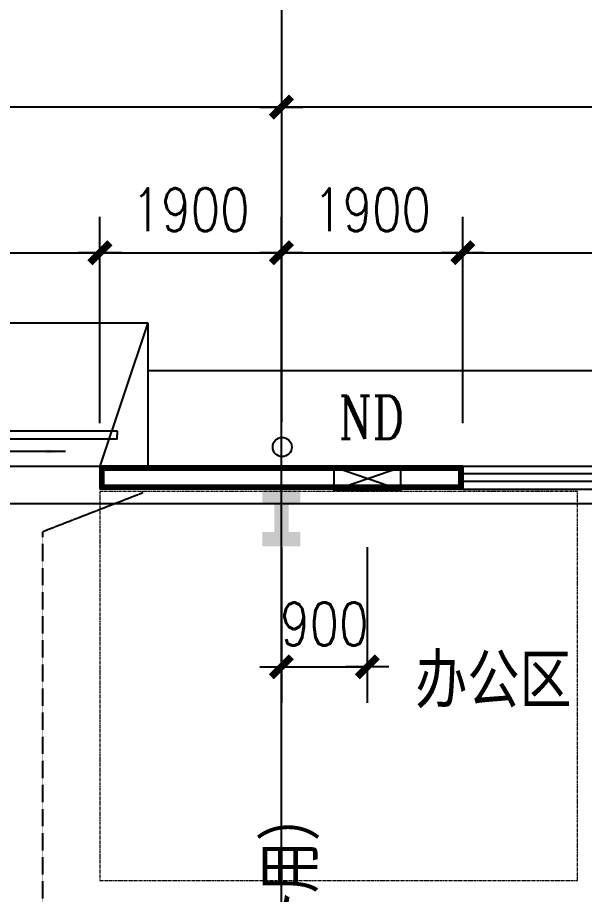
# Model space of a CAD drawing. Header units: millimetres. Extents: x 2509 to 128734, y 2492 to 91667.
# Drawn here: x 49457 to 55393, y 71645 to 80828 of the extents above; entities that cross this region are included whole.
import ezdxf
from ezdxf.enums import TextEntityAlignment as Align

# ---------------------------------------------------------------- set-up
doc = ezdxf.new("R2010")
doc.units = ezdxf.units.MM
for name, pattern in [('CENTER', [50.8, 31.75, -6.35, 6.35, -6.35]), ('DASH', [0.35, 0.25, -0.1]), ('DOTE', [2.42, 2, -0.2, 0.02, -0.2])]:
    doc.linetypes.add(name, pattern=pattern)
for name, color, linetype in [('6文字层', 3, 'Continuous'), ('AXIS', 3, 'Continuous'), ('AXIS_TEXT', 7, 'Continuous'), ('COLUMN', 7, 'Continuous'), ('DOTE', 1, 'DOTE'), ('GROUND', 2, 'Continuous'), ('PUB_DIM', 3, 'Continuous'), ('PUB_TEXT', 7, 'Continuous'), ('PUB_WALL', 255, 'Continuous'), ('ROAD', 5, 'DASH'), ('STAIR', 2, 'Continuous'), ('WALL', 4, 'Continuous'), ('WINDOW', 41, 'Continuous'), ('WINDOW_TEXT', 7, 'Continuous')]:
    doc.layers.add(name, color=color, linetype=linetype)
doc.layers.add('标注层', color=4, linetype='Continuous', lineweight=9)
doc.styles.add('_SIMPLEX', font='SIMPLEX.shx', dxfattribs={"width": 0.8})
doc.styles.add('COMPLEX', font='COMPLEX')
doc.styles.add('DIM_FONT', font='SIMPLEX.shx', dxfattribs={"width": 0.8})
doc.styles.add('SIMPLEX', font='SIMPLEX.SHX')
doc.styles.add('宋体', font='', dxfattribs={"width": 0.8, "height": 4})
doc.styles.get('宋体').set_extended_font_data('SimSun')
doc.dimstyles.new('AXIS150', dxfattribs={"dimscale": 1.5, "dimtxt": 300, "dimasz": 1, "dimexe": 250, "dimexo": 300, "dimgap": 150, "dimtad": 1, "dimdec": 0, "dimzin": 0, "dimdsep": 46, "dimtxsty": 'DIM_FONT', "dimblk": '_DIMX', "dimcen": 2.5, "dimse1": 1, "dimse2": 1, "dimclrt": 7, "dimadec": 0, "dimazin": 0, "dimtfac": 1, "dimtdec": 0, "dimtix": 1, "dimtmove": 2, "dimatfit": 3, "dimldrblk": '_DIMX', "dimfxl": 1, "dimtolj": 1, "dimtzin": 0, "dimarcsym": 0})
doc.dimstyles.new('DIMN150', dxfattribs={"dimscale": 1.5, "dimtxt": 300, "dimasz": 1, "dimexe": 250, "dimexo": 300, "dimgap": 150, "dimtad": 1, "dimdec": 0, "dimzin": 0, "dimdsep": 46, "dimtxsty": 'DIM_FONT', "dimblk": '_DIMX', "dimcen": 2.5, "dimclrt": 7, "dimadec": 0, "dimazin": 0, "dimtfac": 1, "dimtdec": 0, "dimtix": 1, "dimtmove": 2, "dimatfit": 3, "dimldrblk": '_DIMX', "dimfxl": 1, "dimtolj": 1, "dimtzin": 0, "dimarcsym": 0})

# ---------------------------------------------------------------- blocks, each defined once
blk = doc.blocks.new('_ARROW')
blk.add_solid([(0, 0), (-1, 0.1), (-1, -0.1)])
blk = doc.blocks.new('_A24YPB')
for points in [[(-0.0475, 0.1208), (-0.0475, 0.1001), (-0.5475, 0.1001), (-0.5474, 0.1208)], [(0.5477, 0.1207), (0.5476, 0.1), (0.0477, 0.1), (0.0477, 0.1208)]]:
    blk.add_lwpolyline(points, close=True)
at = {"linetype": 'CENTER'}
for points in [[(-0.419, 0.069), (-0.1762, 0.069)], [(0.419, 0.069), (0.1762, 0.069)]]:
    blk.add_lwpolyline(points, dxfattribs=at)
at = {"linetype": 'CENTER', "yscale": 0.04761904761899995, "zscale": 0.04761904761899995, "rotation": 180}
for p, xscale in [((-0.419, 0.069), 0.04761904761899995), ((0.419, 0.069), -0.04761904761899995)]:
    blk.add_blockref('_ARROW', p, dxfattribs=dict(at, xscale=xscale))
blk = doc.blocks.new('_DIMX')
blk.add_line((-150, 0), (150, 0))
at = {"const_width": 50}
blk.add_lwpolyline([(-70, -70), (70, 70)], dxfattribs=at)
blk = doc.blocks.new('*D16')
at = {"layer": 'DEFPOINTS', "color": 0, "transparency": 16777216}
for p in [(61448.7, -256732.4), (62348.5, -256732.4), (62348.5, -258434.1)]:
    blk.add_point(p, dxfattribs=at)
at = {"layer": 'PUB_DIM', "color": 0, "lineweight": -2, "transparency": 16777216}
for p, q in [((61448.7, -257182.4), (61448.7, -258809.1)), ((62348.5, -257182.4), (62348.5, -258809.1)), ((61447.2, -258434.1), (61445.7, -258434.1)), ((61448.7, -258434.1), (62348.5, -258434.1)), ((62350, -258434.1), (62351.5, -258434.1))]:
    blk.add_line(p, q, dxfattribs=at)
at = {"layer": 'PUB_DIM', "color": 0, "lineweight": -2, "transparency": 16777216, "xscale": 1.5, "yscale": 1.5, "zscale": 1.5}
blk.add_blockref('_DIMX', (61448.7, -258434.1), dxfattribs=at)
at = {"layer": 'PUB_DIM', "color": 0, "lineweight": -2, "transparency": 16777216, "xscale": 1.5, "yscale": 1.5, "zscale": 1.5, "rotation": 180}
blk.add_blockref('_DIMX', (62348.5, -258434.1), dxfattribs=at)
at = {"layer": 'PUB_DIM', "color": 7, "transparency": 16777216, "insert": (61898.6, -257984.1), "char_height": 450, "attachment_point": 5, "style": 'DIM_FONT'}
blk.add_mtext('\\A1;900', dxfattribs=at)
blk = doc.blocks.new('*D124')
at = {"layer": 'AXIS', "color": 0, "lineweight": -2, "transparency": 16777216}
blk.add_line((61447.2, -252572.4), (53450.2, -252572.4), dxfattribs=at)
at = {"layer": 'DEFPOINTS', "color": 0, "transparency": 16777216}
for p in [(53448.7, -252572.4), (53448.7, -255872.4), (61448.7, -255872.4)]:
    blk.add_point(p, dxfattribs=at)
at = {"layer": 'AXIS', "color": 0, "lineweight": -2, "transparency": 16777216, "xscale": 1.5, "yscale": 1.5, "zscale": 1.5, "rotation": 180}
blk.add_blockref('_DIMX', (53448.7, -252572.4), dxfattribs=at)
at = {"layer": 'AXIS', "color": 0, "lineweight": -2, "transparency": 16777216, "xscale": 1.5, "yscale": 1.5, "zscale": 1.5}
blk.add_blockref('_DIMX', (61448.7, -252572.4), dxfattribs=at)
at = {"layer": 'AXIS', "color": 7, "transparency": 16777216, "insert": (57448.7, -252122.4), "char_height": 450, "attachment_point": 5, "style": 'DIM_FONT'}
blk.add_mtext('\\A1;8000', dxfattribs=at)
blk = doc.blocks.new('*D122')
at = {"layer": 'DEFPOINTS', "color": 0, "transparency": 16777216}
for p in [(59548.7, -254097.3), (55348.7, -256332.4), (59548.7, -256332.4)]:
    blk.add_point(p, dxfattribs=at)
at = {"layer": 'PUB_DIM', "color": 0, "lineweight": -2, "transparency": 16777216}
for p, q in [((55348.7, -255882.4), (55348.7, -253722.3)), ((59548.7, -255882.4), (59548.7, -253722.3)), ((55350.2, -254097.3), (59547.2, -254097.3))]:
    blk.add_line(p, q, dxfattribs=at)
at = {"layer": 'PUB_DIM', "color": 0, "lineweight": -2, "transparency": 16777216, "xscale": 1.5, "yscale": 1.5, "zscale": 1.5, "rotation": 180}
blk.add_blockref('_DIMX', (55348.7, -254097.3), dxfattribs=at)
at = {"layer": 'PUB_DIM', "color": 0, "lineweight": -2, "transparency": 16777216, "xscale": 1.5, "yscale": 1.5, "zscale": 1.5}
blk.add_blockref('_DIMX', (59548.7, -254097.3), dxfattribs=at)
at = {"layer": 'PUB_DIM', "color": 7, "transparency": 16777216, "insert": (57448.7, -253647.3), "char_height": 450, "attachment_point": 5, "style": 'DIM_FONT'}
blk.add_mtext('\\A1;4200', dxfattribs=at)
blk = doc.blocks.new('_WBLK')
for p, q in [((-0.5, 0.5), (0.5, 0.5)), ((0.5, 0.1667), (-0.5, 0.1667)), ((0.5, -0.1667), (-0.5, -0.1667)), ((-0.5, -0.5), (0.5, -0.5))]:
    blk.add_line(p, q)
at = {"layer": 'WINDOW_TEXT', "style": 'SIMPLEX', "flags": 9}
blk.add_attdef('A', text='', height=1, dxfattribs=at).set_placement((0, 1.5), align=Align.MIDDLE)
blk = doc.blocks.new('*D104')
at = {"layer": 'AXIS', "color": 0, "lineweight": -2, "transparency": 16777216}
blk.add_line((69447.2, -252572.4), (61450.2, -252572.4), dxfattribs=at)
at = {"layer": 'DEFPOINTS', "color": 0, "transparency": 16777216}
for p in [(61448.7, -252572.4), (61448.7, -255872.4), (69448.7, -255872.4)]:
    blk.add_point(p, dxfattribs=at)
at = {"layer": 'AXIS', "color": 0, "lineweight": -2, "transparency": 16777216, "xscale": 1.5, "yscale": 1.5, "zscale": 1.5, "rotation": 180}
blk.add_blockref('_DIMX', (61448.7, -252572.4), dxfattribs=at)
at = {"layer": 'AXIS', "color": 0, "lineweight": -2, "transparency": 16777216, "xscale": 1.5, "yscale": 1.5, "zscale": 1.5}
blk.add_blockref('_DIMX', (69448.7, -252572.4), dxfattribs=at)
at = {"layer": 'AXIS', "color": 7, "transparency": 16777216, "insert": (65448.7, -252122.4), "char_height": 450, "attachment_point": 5, "style": 'DIM_FONT'}
blk.add_mtext('\\A1;8000', dxfattribs=at)
blk = doc.blocks.new('*D103')
at = {"layer": 'DEFPOINTS', "color": 0, "transparency": 16777216}
for p in [(67548.6, -254097.3), (63348.6, -256332.4), (67548.6, -256332.4)]:
    blk.add_point(p, dxfattribs=at)
at = {"layer": 'PUB_DIM', "color": 0, "lineweight": -2, "transparency": 16777216}
for p, q in [((63348.6, -255882.4), (63348.6, -253722.3)), ((67548.6, -255882.4), (67548.6, -253722.3)), ((63350.1, -254097.3), (67547.1, -254097.3))]:
    blk.add_line(p, q, dxfattribs=at)
at = {"layer": 'PUB_DIM', "color": 0, "lineweight": -2, "transparency": 16777216, "xscale": 1.5, "yscale": 1.5, "zscale": 1.5, "rotation": 180}
blk.add_blockref('_DIMX', (63348.6, -254097.3), dxfattribs=at)
at = {"layer": 'PUB_DIM', "color": 0, "lineweight": -2, "transparency": 16777216, "xscale": 1.5, "yscale": 1.5, "zscale": 1.5}
blk.add_blockref('_DIMX', (67548.6, -254097.3), dxfattribs=at)
at = {"layer": 'PUB_DIM', "color": 7, "transparency": 16777216, "insert": (65448.6, -253647.3), "char_height": 450, "attachment_point": 5, "style": 'DIM_FONT'}
blk.add_mtext('\\A1;4200', dxfattribs=at)
blk = doc.blocks.new('*D102')
at = {"layer": 'DEFPOINTS', "color": 0, "transparency": 16777216}
for p in [(61448.6, -254097.3), (59548.7, -256332.4), (61448.6, -256332.4)]:
    blk.add_point(p, dxfattribs=at)
at = {"layer": 'PUB_DIM', "color": 0, "lineweight": -2, "transparency": 16777216}
for p, q in [((59548.7, -255882.4), (59548.7, -253722.3)), ((61448.6, -255882.4), (61448.6, -253722.3)), ((59550.2, -254097.3), (61447.1, -254097.3))]:
    blk.add_line(p, q, dxfattribs=at)
at = {"layer": 'PUB_DIM', "color": 0, "lineweight": -2, "transparency": 16777216, "xscale": 1.5, "yscale": 1.5, "zscale": 1.5, "rotation": 180}
blk.add_blockref('_DIMX', (59548.7, -254097.3), dxfattribs=at)
at = {"layer": 'PUB_DIM', "color": 0, "lineweight": -2, "transparency": 16777216, "xscale": 1.5, "yscale": 1.5, "zscale": 1.5}
blk.add_blockref('_DIMX', (61448.6, -254097.3), dxfattribs=at)
at = {"layer": 'PUB_DIM', "color": 7, "transparency": 16777216, "insert": (60498.6, -253647.3), "char_height": 450, "attachment_point": 5, "style": 'DIM_FONT'}
blk.add_mtext('\\A1;1900', dxfattribs=at)
blk = doc.blocks.new('*D101')
at = {"layer": 'DEFPOINTS', "color": 0, "transparency": 16777216}
for p in [(63348.6, -254097.3), (61448.6, -256332.4), (63348.6, -256332.4)]:
    blk.add_point(p, dxfattribs=at)
at = {"layer": 'PUB_DIM', "color": 0, "lineweight": -2, "transparency": 16777216}
for p, q in [((61448.6, -255882.4), (61448.6, -253722.3)), ((63348.6, -255882.4), (63348.6, -253722.3)), ((61450.1, -254097.3), (63347.1, -254097.3))]:
    blk.add_line(p, q, dxfattribs=at)
at = {"layer": 'PUB_DIM', "color": 0, "lineweight": -2, "transparency": 16777216, "xscale": 1.5, "yscale": 1.5, "zscale": 1.5, "rotation": 180}
blk.add_blockref('_DIMX', (61448.6, -254097.3), dxfattribs=at)
at = {"layer": 'PUB_DIM', "color": 0, "lineweight": -2, "transparency": 16777216, "xscale": 1.5, "yscale": 1.5, "zscale": 1.5}
blk.add_blockref('_DIMX', (63348.6, -254097.3), dxfattribs=at)
at = {"layer": 'PUB_DIM', "color": 7, "transparency": 16777216, "insert": (62398.6, -253647.3), "char_height": 450, "attachment_point": 5, "style": 'DIM_FONT'}
blk.add_mtext('\\A1;1900', dxfattribs=at)
blk = doc.blocks.new('12号建筑底图')
at = {"layer": 'COLUMN'}
h = blk.add_hatch(color=256, dxfattribs=at)
h.paths.add_polyline_path([(61448.7, -256572.4), (61248.7, -256572.4), (61248.7, -256720.8), (61373.7, -256720.8), (61373.7, -256872.4), (61448.7, -256872.4)])
h.paths.add_polyline_path([(61648.7, -256572.4), (61448.7, -256572.4), (61448.7, -256872.4), (61523.7, -256872.4), (61523.7, -256722.4), (61648.7, -256722.4)])
h.paths.add_polyline_path([(61523.7, -256872.4), (61448.7, -256872.4), (61448.7, -257172.4), (61648.7, -257172.4), (61648.7, -257022.4), (61523.7, -257022.4)])
h.paths.add_polyline_path([(61448.7, -256872.4), (61373.7, -256872.4), (61373.7, -257022.4), (61248.7, -257022.4), (61248.7, -257172.4), (61448.7, -257172.4)])
at = {"layer": 'DOTE'}
for p, q in [((61448.7, -305572.4), (61448.7, -255872.4)), ((36448.7, -256722.4), (110448.7, -256722.4))]:
    blk.add_line(p, q, dxfattribs=at)
at = {"layer": 'GROUND'}
for p, q in [((60048.7, -255332.4), (86848.7, -255332.4)), ((54898.7, -256332.4), (59998.7, -256332.4))]:
    blk.add_line(p, q, dxfattribs=at)
at = {"layer": 'PUB_DIM'}
blk.add_line((61448.7, -249872.4), (61448.7, -255872.4), dxfattribs=at)
at = {"layer": 'PUB_TEXT'}
for p, q in [((62698.5, -256582.4), (61998.5, -256342.4)), ((61998.5, -256582.4), (62698.5, -256342.4))]:
    blk.add_line(p, q, dxfattribs=at)
blk.add_lwpolyline([(62698.5, -256342.4), (61998.5, -256342.4), (61998.5, -256582.4), (62698.5, -256582.4)], close=True, dxfattribs=at)
blk.add_circle((61457.6, -256131.9), 100, dxfattribs=at)
at = {"layer": 'PUB_WALL'}
blk.add_lwpolyline([(63323.7, -256547.4, 50, 50, 0), (63323.7, -256357.4, 50, 50, 0), (59573.7, -256357.4, 50, 50, 0), (59573.7, -256547.4, 50, 50, 0)], format="xyseb", close=True, dxfattribs=at)
at = {"layer": 'ROAD', "ltscale": 2}
for p, q in [((59998.7, -256612.4), (58951.6, -257019.5)), ((58948.7, -257026.6), (58948.7, -264222.4))]:
    blk.add_line(p, q, dxfattribs=at)
blk.add_arc((58958.7, -257026.6), 10, 135, 180, dxfattribs=at)
at = {"layer": 'STAIR'}
for points in [[(54848.7, -254832.4), (60048.7, -254832.4)], [(60048.7, -254832.4), (59548.7, -256332.4)], [(60048.7, -254832.4), (60048.7, -256332.4)]]:
    blk.add_lwpolyline(points, dxfattribs=at)
at = {"layer": 'WALL'}
for p, q in [((59548.7, -256332.4), (59548.7, -256572.4)), ((63348.7, -256332.4), (59548.7, -256332.4)), ((63348.7, -256332.4), (63348.7, -256572.4)), ((63348.7, -256572.4), (59548.7, -256572.4))]:
    blk.add_line(p, q, dxfattribs=at)
at = {"layer": 'WINDOW'}
ref = blk.add_blockref('_WBLK', (65448.7, -256452.4), dxfattribs=dict(at, xscale=4200, yscale=240.0000000000291, zscale=4200))
ref.add_attrib('A', 'C-1', dxfattribs={"layer": 'WINDOW_TEXT', "height": 450, "style": '_SIMPLEX', "width": 0.8, "flags": 8}).set_placement((65448.7, -255882.4), align=Align.MIDDLE)
ref = blk.add_blockref('_A24YPB', (57427.6, -256468.7), dxfattribs=dict(at, xscale=4200, yscale=4200, zscale=4200))
ref.add_attrib('A', 'TLM-1', dxfattribs={"layer": 'WINDOW_TEXT', "height": 450, "style": '_SIMPLEX', "width": 0.8, "flags": 8}).set_placement((57427.6, -257038.7), align=Align.MIDDLE)
at = {"layer": 'AXIS_TEXT', "style": 'COMPLEX', "width": 0.736842}
blk.add_attdef('N', text='', height=900, dxfattribs=at).set_placement((122812.3, -249273.3), (123412.3, -249273.3), align=Align.FIT)
at = {"layer": 'PUB_TEXT', "style": 'COMPLEX', "width": 0.8}
blk.add_text('ND', height=450, dxfattribs=at).set_placement((62045.8, -256045.3))
at = {"layer": 'AXIS'}
for base, p1, p2, picture, middle in [((53448.7, -252572.4), (61448.7, -255872.4), (53448.7, -255872.4), '*D124', (57448.7, -252122.4)), ((61448.7, -252572.4), (69448.7, -255872.4), (61448.7, -255872.4), '*D104', (65448.7, -252122.4))]:
    dim = blk.add_linear_dim(base=base, p1=p1, p2=p2, dimstyle='AXIS150', dxfattribs=at)
    dim.commit()
    dim.dimension.update_dxf_attribs({"geometry": picture, "text_midpoint": middle})
at = {"layer": 'PUB_DIM'}
for p1, p2, distance, picture, middle in [((55348.7, -256332.4), (59548.7, -256332.4), 2235.1, '*D122', (57448.7, -253647.3)), ((59548.7, -256332.4), (61448.6, -256332.4), 2235.1, '*D102', (60498.6, -253647.3)), ((61448.6, -256332.4), (63348.6, -256332.4), 2235.1, '*D101', (62398.6, -253647.3)), ((63348.6, -256332.4), (67548.6, -256332.4), 2235.1, '*D103', (65448.6, -253647.3)), ((61448.7, -256732.4), (62348.5, -256732.4), -1701.6, '*D16', (61898.6, -257984.1))]:
    dim = blk.add_aligned_dim(p1=p1, p2=p2, distance=distance, dimstyle='DIMN150', dxfattribs=at)
    dim.commit()
    dim.dimension.update_dxf_attribs({"geometry": picture, "text_midpoint": middle})

msp = doc.modelspace()

# ---------------------------------------------------------------- linework, layer by layer
at = {"layer": '标注层', "color": 6, "linetype": 'CENTER'}
msp.add_lwpolyline([(50319.6, 71790.213), (55319.934, 71790.213), (55319.934, 75865.213), (50319.6, 75865.213)], close=True, dxfattribs=at)

# ---------------------------------------------------------------- block references
at = {"linetype": 'CENTER'}
msp.add_blockref('12号建筑底图', (-9229.066, 332462.656), dxfattribs=at)

# ---------------------------------------------------------------- texts
at = {"layer": '6文字层', "linetype": 'CENTER', "style": '宋体', "width": 0.8}
msp.add_text('办公区', height=500, dxfattribs=at).set_placement((53621.466, 73652.656))
msp.add_text('人工入库暂存（备用）', height=500, rotation=90, dxfattribs=at).set_placement((52549.29, 67292.656))

doc.saveas('drawing.dxf')
